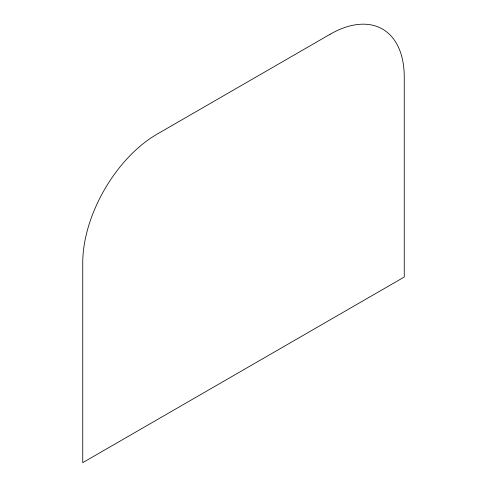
<?xml version="1.0" encoding="UTF-8"?>
<svg xmlns="http://www.w3.org/2000/svg" width="487" height="487" viewBox="0 0 487 487"><rect width="100%" height="100%" fill="white"/><g stroke="black" fill="none" stroke-linecap="round" stroke-linejoin="round"><path stroke-width="0.73" d="M330.058 34.291L156.942 134.242A104.924 60.577 -60 0 0 82.747 262.749L82.747 462.65L404.253 277.03L404.253 77.129A104.924 60.577 -60 0 0 330.058 34.291"/></g></svg>
